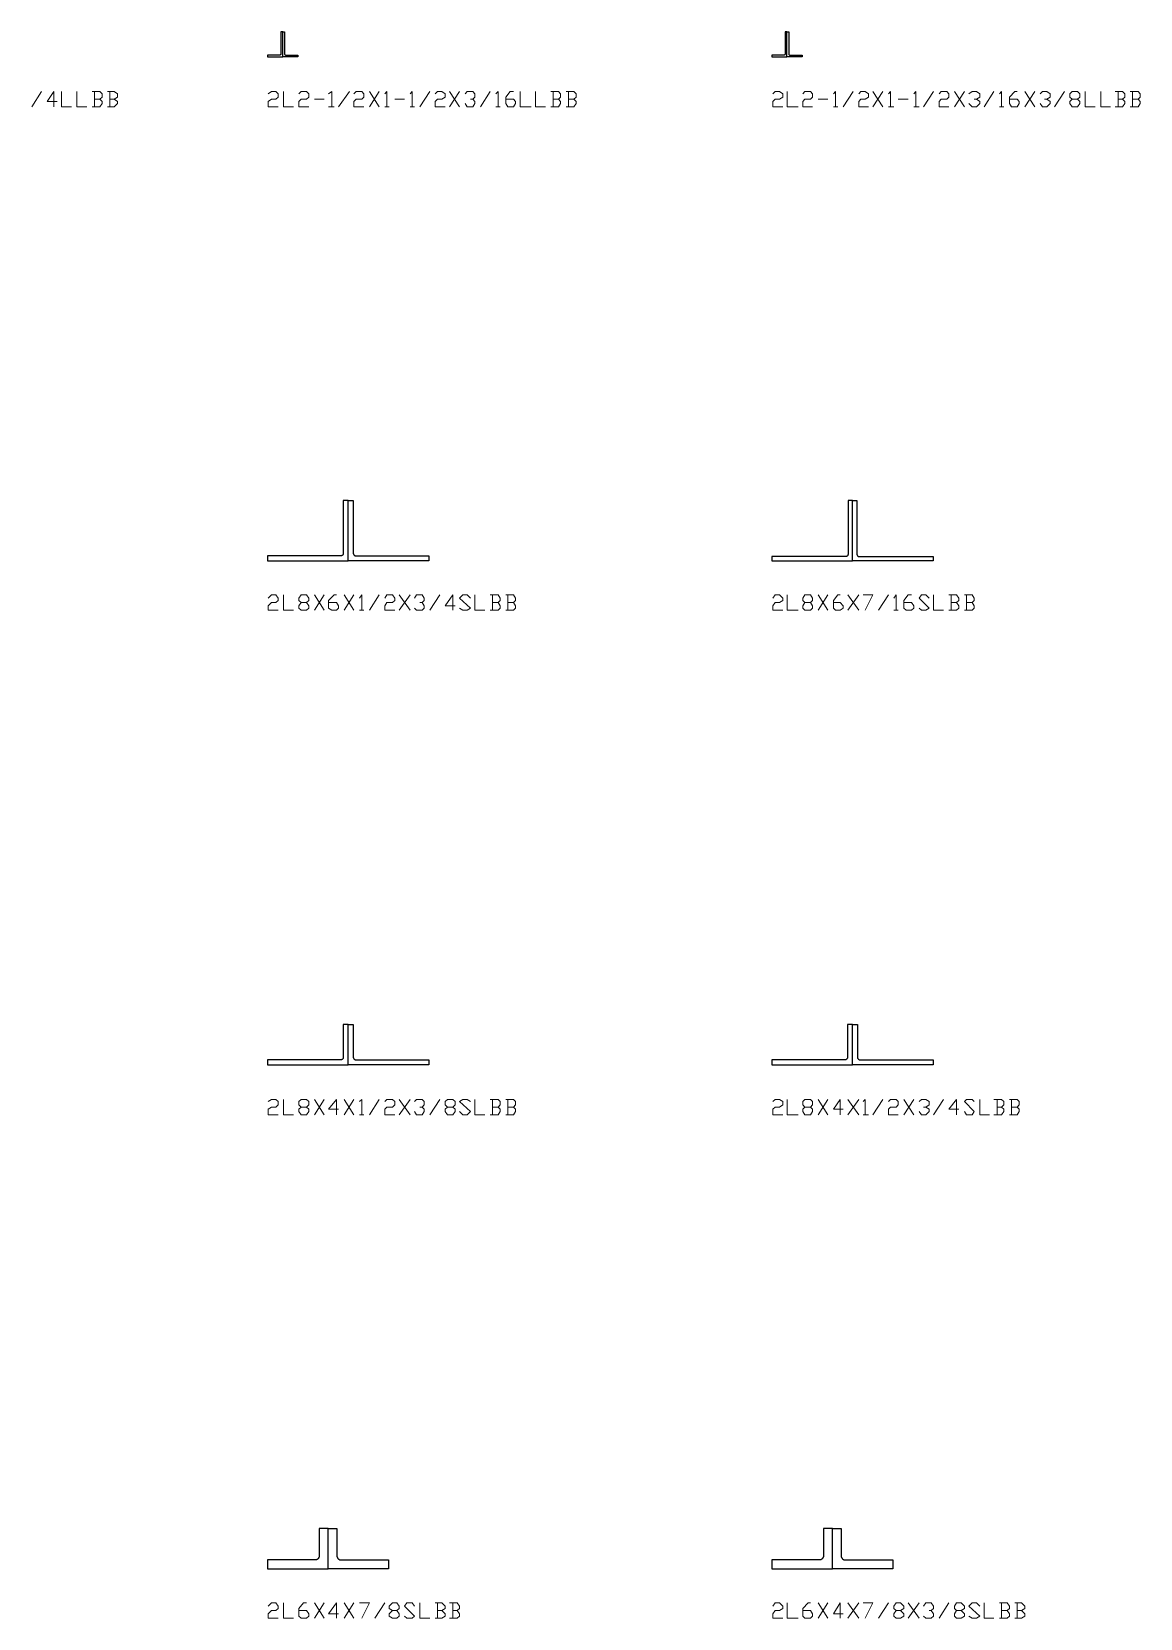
# Model space of a CAD drawing. Header units: inches. Extents: x 0 to 985, y -1555 to 12.
# Drawn here: x 376.6 to 486.5, y -1154.9 to -997.5 of the extents above; entities that cross this region are included whole.
import ezdxf

# ---------------------------------------------------------------- set-up
doc = ezdxf.new("R2010")
doc.units = ezdxf.units.IN
doc.header["$MEASUREMENT"] = 0
doc.layers.add('AISC_STEEL', color=7, linetype='Continuous')

msp = doc.modelspace()

# ---------------------------------------------------------------- linework, layer by layer
at = {"color": 3, "lineweight": 0}
for points in [[(376.61, -1004.96), (377.59, -1003.43)], [(379.12, -1004.41), (378.14, -1004.41), (378.79, -1003.43), (378.79, -1004.96)], [(379.55, -1003.43), (379.55, -1004.96), (380.54, -1004.96)], [(381.08, -1003.43), (381.08, -1004.96), (382.06, -1004.96)], [(383.37, -1004.19), (383.59, -1003.98), (383.59, -1003.65), (383.37, -1003.43), (382.61, -1003.43)], [(382.61, -1004.96), (383.37, -1004.96), (383.59, -1004.63), (383.59, -1004.41), (383.37, -1004.19), (382.83, -1004.19)], [(382.83, -1003.43), (382.83, -1004.96)], [(384.79, -1004.19), (385.12, -1003.98), (385.12, -1003.65), (384.79, -1003.43), (384.13, -1003.43)], [(384.13, -1004.96), (384.79, -1004.96), (385.12, -1004.63), (385.12, -1004.41), (384.79, -1004.19), (384.35, -1004.19)], [(384.35, -1003.43), (384.35, -1004.96)], [(400.06, -1003.65), (400.38, -1003.43), (400.82, -1003.43), (401.04, -1003.65), (401.04, -1003.98), (400.82, -1004.19), (400.38, -1004.19), (400.06, -1004.41), (400.06, -1004.96), (401.04, -1004.96)], [(401.58, -1003.43), (401.58, -1004.96), (402.56, -1004.96)], [(403.11, -1003.65), (403.33, -1003.43), (403.87, -1003.43), (404.09, -1003.65), (404.09, -1003.98), (403.87, -1004.19), (403.33, -1004.19), (403.11, -1004.41), (403.11, -1004.96), (404.09, -1004.96)], [(404.64, -1004.19), (405.62, -1004.19)], [(406.05, -1003.65), (406.38, -1003.43), (406.38, -1004.96)], [(407.04, -1004.96), (408.13, -1003.43)], [(408.56, -1003.65), (408.78, -1003.43), (409.33, -1003.43), (409.54, -1003.65), (409.54, -1003.98), (409.33, -1004.19), (408.78, -1004.19), (408.56, -1004.41), (408.56, -1004.96), (409.54, -1004.96)], [(410.09, -1004.96), (411.07, -1003.43)], [(410.09, -1003.43), (411.07, -1004.96)], [(411.62, -1003.65), (411.83, -1003.43), (411.83, -1004.96)], [(412.6, -1004.19), (413.58, -1004.19)], [(414.12, -1003.65), (414.34, -1003.43), (414.34, -1004.96)], [(415.11, -1004.96), (416.09, -1003.43)], [(416.63, -1003.65), (416.85, -1003.43), (417.29, -1003.43), (417.61, -1003.65), (417.61, -1003.98), (417.29, -1004.19), (416.85, -1004.19), (416.63, -1004.41), (416.63, -1004.96), (417.61, -1004.96)], [(418.05, -1004.96), (419.03, -1003.43)], [(418.05, -1003.43), (419.03, -1004.96)], [(419.58, -1003.65), (419.79, -1003.43), (420.34, -1003.43), (420.56, -1003.65), (420.56, -1003.98), (420.34, -1004.19), (420.12, -1004.19)], [(420.34, -1004.19), (420.56, -1004.41), (420.56, -1004.63), (420.34, -1004.96), (419.79, -1004.96), (419.58, -1004.63)], [(421.1, -1004.96), (422.08, -1003.43)], [(422.63, -1003.65), (422.85, -1003.43), (422.85, -1004.96)], [(423.61, -1004.19), (424.37, -1004.19), (424.59, -1004.41), (424.59, -1004.63), (424.37, -1004.96), (423.83, -1004.96), (423.61, -1004.63), (423.61, -1003.98), (424.05, -1003.43), (424.37, -1003.43)], [(425.03, -1003.43), (425.03, -1004.96), (426.12, -1004.96)], [(426.56, -1003.43), (426.56, -1004.96), (427.54, -1004.96)], [(428.85, -1004.19), (429.06, -1003.98), (429.06, -1003.65), (428.85, -1003.43), (428.08, -1003.43)], [(428.08, -1004.96), (428.85, -1004.96), (429.06, -1004.63), (429.06, -1004.41), (428.85, -1004.19), (428.3, -1004.19)], [(428.3, -1003.43), (428.3, -1004.96)], [(430.37, -1004.19), (430.59, -1003.98), (430.59, -1003.65), (430.37, -1003.43), (429.61, -1003.43)], [(429.61, -1004.96), (430.37, -1004.96), (430.59, -1004.63), (430.59, -1004.41), (430.37, -1004.19), (429.83, -1004.19)], [(429.83, -1003.43), (429.83, -1004.96)], [(450.11, -1003.65), (450.33, -1003.43), (450.77, -1003.43), (451.09, -1003.65), (451.09, -1003.98), (450.77, -1004.19), (450.33, -1004.19), (450.11, -1004.41), (450.11, -1004.96), (451.09, -1004.96)], [(451.53, -1003.43), (451.53, -1004.96), (452.62, -1004.96)], [(453.06, -1003.65), (453.27, -1003.43), (453.82, -1003.43), (454.04, -1003.65), (454.04, -1003.98), (453.82, -1004.19), (453.27, -1004.19), (453.06, -1004.41), (453.06, -1004.96), (454.04, -1004.96)], [(454.58, -1004.19), (455.56, -1004.19)], [(456.11, -1003.65), (456.33, -1003.43), (456.33, -1004.96)], [(457.09, -1004.96), (458.07, -1003.43)], [(458.62, -1003.65), (458.84, -1003.43), (459.27, -1003.43), (459.6, -1003.65), (459.6, -1003.98), (459.27, -1004.19), (458.84, -1004.19), (458.62, -1004.41), (458.62, -1004.96), (459.6, -1004.96)], [(460.03, -1004.96), (461.02, -1003.43)], [(460.03, -1003.43), (461.02, -1004.96)], [(461.56, -1003.65), (461.78, -1003.43), (461.78, -1004.96)], [(462.54, -1004.19), (463.52, -1004.19)], [(464.07, -1003.65), (464.29, -1003.43), (464.29, -1004.96)], [(465.05, -1004.96), (466.03, -1003.43)], [(466.58, -1003.65), (466.8, -1003.43), (467.34, -1003.43), (467.56, -1003.65), (467.56, -1003.98), (467.34, -1004.19), (466.8, -1004.19), (466.58, -1004.41), (466.58, -1004.96), (467.56, -1004.96)], [(468.1, -1004.96), (469.09, -1003.43)], [(468.1, -1003.43), (469.09, -1004.96)], [(469.52, -1003.65), (469.85, -1003.43), (470.29, -1003.43), (470.61, -1003.65), (470.61, -1003.98), (470.29, -1004.19), (470.07, -1004.19)], [(470.29, -1004.19), (470.61, -1004.41), (470.61, -1004.63), (470.29, -1004.96), (469.85, -1004.96), (469.52, -1004.63)], [(471.05, -1004.96), (472.03, -1003.43)], [(472.58, -1003.65), (472.79, -1003.43), (472.79, -1004.96)], [(473.56, -1004.19), (474.32, -1004.19), (474.54, -1004.41), (474.54, -1004.63), (474.32, -1004.96), (473.78, -1004.96), (473.56, -1004.63), (473.56, -1003.98), (474.1, -1003.43), (474.32, -1003.43)], [(475.08, -1004.96), (476.07, -1003.43)], [(475.08, -1003.43), (476.07, -1004.96)], [(476.61, -1003.65), (476.83, -1003.43), (477.26, -1003.43), (477.59, -1003.65), (477.59, -1003.98), (477.26, -1004.19), (477.05, -1004.19)], [(477.26, -1004.19), (477.59, -1004.41), (477.59, -1004.63), (477.26, -1004.96), (476.83, -1004.96), (476.61, -1004.63)], [(478.03, -1004.96), (479.01, -1003.43)], [(480.32, -1004.19), (480.54, -1004.41), (480.54, -1004.63), (480.32, -1004.96), (479.77, -1004.96), (479.55, -1004.63), (479.55, -1004.41), (479.77, -1004.19), (480.32, -1004.19), (480.54, -1003.98), (480.54, -1003.65), (480.32, -1003.43), (479.77, -1003.43), (479.55, -1003.65), (479.55, -1003.98), (479.77, -1004.19)], [(481.08, -1003.43), (481.08, -1004.96), (482.06, -1004.96)], [(482.61, -1003.43), (482.61, -1004.96), (483.59, -1004.96)], [(484.79, -1004.19), (485.01, -1003.98), (485.01, -1003.65), (484.79, -1003.43), (484.03, -1003.43)], [(484.03, -1004.96), (484.79, -1004.96), (485.01, -1004.63), (485.01, -1004.41), (484.79, -1004.19), (484.35, -1004.19)], [(484.35, -1003.43), (484.35, -1004.96)], [(486.32, -1004.19), (486.53, -1003.98), (486.53, -1003.65), (486.32, -1003.43), (485.55, -1003.43)], [(485.55, -1004.96), (486.32, -1004.96), (486.53, -1004.63), (486.53, -1004.41), (486.32, -1004.19), (485.77, -1004.19)], [(485.77, -1003.43), (485.77, -1004.96)], [(406.05, -1004.96), (406.6, -1004.96)], [(411.62, -1004.96), (412.05, -1004.96)], [(414.12, -1004.96), (414.56, -1004.96)], [(422.63, -1004.96), (423.07, -1004.96)], [(456.11, -1004.96), (456.54, -1004.96)], [(461.56, -1004.96), (462.11, -1004.96)], [(464.07, -1004.96), (464.61, -1004.96)], [(472.58, -1004.96), (473.01, -1004.96)], [(400.06, -1053.7), (400.38, -1053.38), (400.82, -1053.38), (401.04, -1053.7), (401.04, -1053.92), (400.82, -1054.14), (400.38, -1054.14), (400.06, -1054.47), (400.06, -1054.9), (401.04, -1054.9)], [(401.58, -1053.38), (401.58, -1054.9), (402.56, -1054.9)], [(403.87, -1054.14), (404.09, -1054.47), (404.09, -1054.68), (403.87, -1054.9), (403.33, -1054.9), (403.11, -1054.68), (403.11, -1054.47), (403.33, -1054.14), (403.87, -1054.14), (404.09, -1053.92), (404.09, -1053.7), (403.87, -1053.38), (403.33, -1053.38), (403.11, -1053.7), (403.11, -1053.92), (403.33, -1054.14)], [(404.64, -1054.9), (405.62, -1053.38)], [(404.64, -1053.38), (405.62, -1054.9)], [(406.05, -1054.14), (406.82, -1054.14), (407.04, -1054.47), (407.04, -1054.68), (406.82, -1054.9), (406.38, -1054.9), (406.05, -1054.68), (406.05, -1053.92), (406.6, -1053.38), (406.82, -1053.38)], [(407.58, -1054.9), (408.56, -1053.38)], [(407.58, -1053.38), (408.56, -1054.9)], [(409.11, -1053.7), (409.33, -1053.38), (409.33, -1054.9)], [(410.09, -1054.9), (411.07, -1053.38)], [(411.62, -1053.7), (411.83, -1053.38), (412.38, -1053.38), (412.6, -1053.7), (412.6, -1053.92), (412.38, -1054.14), (411.83, -1054.14), (411.62, -1054.47), (411.62, -1054.9), (412.6, -1054.9)], [(413.03, -1054.9), (414.12, -1053.38)], [(413.03, -1053.38), (414.12, -1054.9)], [(414.56, -1053.7), (414.78, -1053.38), (415.32, -1053.38), (415.54, -1053.7), (415.54, -1053.92), (415.32, -1054.14), (415.11, -1054.14)], [(415.32, -1054.14), (415.54, -1054.47), (415.54, -1054.68), (415.32, -1054.9), (414.78, -1054.9), (414.56, -1054.68)], [(416.09, -1054.9), (417.07, -1053.38)], [(418.6, -1054.47), (417.61, -1054.47), (418.38, -1053.38), (418.38, -1054.9)], [(419.03, -1054.68), (419.36, -1054.9), (419.79, -1054.9), (420.12, -1054.68), (419.03, -1053.7), (419.36, -1053.38), (419.79, -1053.38), (420.12, -1053.7)], [(420.56, -1053.38), (420.56, -1054.9), (421.54, -1054.9)], [(422.85, -1054.14), (423.07, -1053.92), (423.07, -1053.7), (422.85, -1053.38), (422.08, -1053.38)], [(422.08, -1054.9), (422.85, -1054.9), (423.07, -1054.68), (423.07, -1054.47), (422.85, -1054.14), (422.3, -1054.14)], [(422.3, -1053.38), (422.3, -1054.9)], [(424.37, -1054.14), (424.59, -1053.92), (424.59, -1053.7), (424.37, -1053.38), (423.61, -1053.38)], [(423.61, -1054.9), (424.37, -1054.9), (424.59, -1054.68), (424.59, -1054.47), (424.37, -1054.14), (423.83, -1054.14)], [(423.83, -1053.38), (423.83, -1054.9)], [(450.11, -1053.7), (450.33, -1053.38), (450.77, -1053.38), (451.09, -1053.7), (451.09, -1053.92), (450.77, -1054.14), (450.33, -1054.14), (450.11, -1054.47), (450.11, -1054.9), (451.09, -1054.9)], [(451.53, -1053.38), (451.53, -1054.9), (452.62, -1054.9)], [(453.82, -1054.14), (454.04, -1054.47), (454.04, -1054.68), (453.82, -1054.9), (453.27, -1054.9), (453.06, -1054.68), (453.06, -1054.47), (453.27, -1054.14), (453.82, -1054.14), (454.04, -1053.92), (454.04, -1053.7), (453.82, -1053.38), (453.27, -1053.38), (453.06, -1053.7), (453.06, -1053.92), (453.27, -1054.14)], [(454.58, -1054.9), (455.56, -1053.38)], [(454.58, -1053.38), (455.56, -1054.9)], [(456.11, -1054.14), (456.76, -1054.14), (457.09, -1054.47), (457.09, -1054.68), (456.76, -1054.9), (456.33, -1054.9), (456.11, -1054.68), (456.11, -1053.92), (456.54, -1053.38), (456.76, -1053.38)], [(457.53, -1054.9), (458.62, -1053.38)], [(457.53, -1053.38), (458.62, -1054.9)], [(459.05, -1053.38), (460.03, -1053.38), (459.27, -1054.9)], [(460.58, -1054.9), (461.56, -1053.38)], [(462.11, -1053.7), (462.32, -1053.38), (462.32, -1054.9)], [(463.09, -1054.14), (463.85, -1054.14), (464.07, -1054.47), (464.07, -1054.68), (463.85, -1054.9), (463.31, -1054.9), (463.09, -1054.68), (463.09, -1053.92), (463.52, -1053.38), (463.85, -1053.38)], [(464.61, -1054.68), (464.83, -1054.9), (465.27, -1054.9), (465.6, -1054.68), (464.61, -1053.7), (464.83, -1053.38), (465.27, -1053.38), (465.6, -1053.7)], [(466.03, -1053.38), (466.03, -1054.9), (467.01, -1054.9)], [(468.32, -1054.14), (468.54, -1053.92), (468.54, -1053.7), (468.32, -1053.38), (467.56, -1053.38)], [(467.56, -1054.9), (468.32, -1054.9), (468.54, -1054.68), (468.54, -1054.47), (468.32, -1054.14), (467.78, -1054.14)], [(467.78, -1053.38), (467.78, -1054.9)], [(469.85, -1054.14), (470.07, -1053.92), (470.07, -1053.7), (469.85, -1053.38), (469.09, -1053.38)], [(469.09, -1054.9), (469.85, -1054.9), (470.07, -1054.68), (470.07, -1054.47), (469.85, -1054.14), (469.3, -1054.14)], [(469.3, -1053.38), (469.3, -1054.9)], [(409.11, -1054.9), (409.54, -1054.9)], [(462.11, -1054.9), (462.54, -1054.9)], [(400.06, -1103.65), (400.38, -1103.43), (400.82, -1103.43), (401.04, -1103.65), (401.04, -1103.98), (400.82, -1104.19), (400.38, -1104.19), (400.06, -1104.41), (400.06, -1104.96), (401.04, -1104.96)], [(401.58, -1103.43), (401.58, -1104.96), (402.56, -1104.96)], [(403.87, -1104.19), (404.09, -1104.41), (404.09, -1104.63), (403.87, -1104.96), (403.33, -1104.96), (403.11, -1104.63), (403.11, -1104.41), (403.33, -1104.19), (403.87, -1104.19), (404.09, -1103.98), (404.09, -1103.65), (403.87, -1103.43), (403.33, -1103.43), (403.11, -1103.65), (403.11, -1103.98), (403.33, -1104.19)], [(404.64, -1104.96), (405.62, -1103.43)], [(404.64, -1103.43), (405.62, -1104.96)], [(407.04, -1104.41), (406.05, -1104.41), (406.82, -1103.43), (406.82, -1104.96)], [(407.58, -1104.96), (408.56, -1103.43)], [(407.58, -1103.43), (408.56, -1104.96)], [(409.11, -1103.65), (409.33, -1103.43), (409.33, -1104.96)], [(409.11, -1104.96), (409.54, -1104.96)], [(410.09, -1104.96), (411.07, -1103.43)], [(411.62, -1103.65), (411.83, -1103.43), (412.38, -1103.43), (412.6, -1103.65), (412.6, -1103.98), (412.38, -1104.19), (411.83, -1104.19), (411.62, -1104.41), (411.62, -1104.96), (412.6, -1104.96)], [(413.03, -1104.96), (414.12, -1103.43)], [(413.03, -1103.43), (414.12, -1104.96)], [(414.56, -1103.65), (414.78, -1103.43), (415.32, -1103.43), (415.54, -1103.65), (415.54, -1103.98), (415.32, -1104.19), (415.11, -1104.19)], [(415.32, -1104.19), (415.54, -1104.41), (415.54, -1104.63), (415.32, -1104.96), (414.78, -1104.96), (414.56, -1104.63)], [(416.09, -1104.96), (417.07, -1103.43)], [(418.38, -1104.19), (418.6, -1104.41), (418.6, -1104.63), (418.38, -1104.96), (417.83, -1104.96), (417.61, -1104.63), (417.61, -1104.41), (417.83, -1104.19), (418.38, -1104.19), (418.6, -1103.98), (418.6, -1103.65), (418.38, -1103.43), (417.83, -1103.43), (417.61, -1103.65), (417.61, -1103.98), (417.83, -1104.19)], [(419.03, -1104.63), (419.36, -1104.96), (419.79, -1104.96), (420.12, -1104.63), (419.03, -1103.65), (419.36, -1103.43), (419.79, -1103.43), (420.12, -1103.65)], [(420.56, -1103.43), (420.56, -1104.96), (421.54, -1104.96)], [(422.85, -1104.19), (423.07, -1103.98), (423.07, -1103.65), (422.85, -1103.43), (422.08, -1103.43)], [(422.08, -1104.96), (422.85, -1104.96), (423.07, -1104.63), (423.07, -1104.41), (422.85, -1104.19), (422.3, -1104.19)], [(422.3, -1103.43), (422.3, -1104.96)], [(424.37, -1104.19), (424.59, -1103.98), (424.59, -1103.65), (424.37, -1103.43), (423.61, -1103.43)], [(423.61, -1104.96), (424.37, -1104.96), (424.59, -1104.63), (424.59, -1104.41), (424.37, -1104.19), (423.83, -1104.19)], [(423.83, -1103.43), (423.83, -1104.96)], [(450.11, -1103.65), (450.33, -1103.43), (450.77, -1103.43), (451.09, -1103.65), (451.09, -1103.98), (450.77, -1104.19), (450.33, -1104.19), (450.11, -1104.41), (450.11, -1104.96), (451.09, -1104.96)], [(451.53, -1103.43), (451.53, -1104.96), (452.62, -1104.96)], [(453.82, -1104.19), (454.04, -1104.41), (454.04, -1104.63), (453.82, -1104.96), (453.27, -1104.96), (453.06, -1104.63), (453.06, -1104.41), (453.27, -1104.19), (453.82, -1104.19), (454.04, -1103.98), (454.04, -1103.65), (453.82, -1103.43), (453.27, -1103.43), (453.06, -1103.65), (453.06, -1103.98), (453.27, -1104.19)], [(454.58, -1104.96), (455.56, -1103.43)], [(454.58, -1103.43), (455.56, -1104.96)], [(457.09, -1104.41), (456.11, -1104.41), (456.76, -1103.43), (456.76, -1104.96)], [(457.53, -1104.96), (458.62, -1103.43)], [(457.53, -1103.43), (458.62, -1104.96)], [(459.05, -1103.65), (459.27, -1103.43), (459.27, -1104.96)], [(459.05, -1104.96), (459.6, -1104.96)], [(460.03, -1104.96), (461.02, -1103.43)], [(461.56, -1103.65), (461.78, -1103.43), (462.32, -1103.43), (462.54, -1103.65), (462.54, -1103.98), (462.32, -1104.19), (461.78, -1104.19), (461.56, -1104.41), (461.56, -1104.96), (462.54, -1104.96)], [(463.09, -1104.96), (464.07, -1103.43)], [(463.09, -1103.43), (464.07, -1104.96)], [(464.61, -1103.65), (464.83, -1103.43), (465.27, -1103.43), (465.6, -1103.65), (465.6, -1103.98), (465.27, -1104.19), (465.05, -1104.19)], [(465.27, -1104.19), (465.6, -1104.41), (465.6, -1104.63), (465.27, -1104.96), (464.83, -1104.96), (464.61, -1104.63)], [(466.03, -1104.96), (467.01, -1103.43)], [(468.54, -1104.41), (467.56, -1104.41), (468.32, -1103.43), (468.32, -1104.96)], [(469.09, -1104.63), (469.3, -1104.96), (469.85, -1104.96), (470.07, -1104.63), (469.09, -1103.65), (469.3, -1103.43), (469.85, -1103.43), (470.07, -1103.65)], [(470.61, -1103.43), (470.61, -1104.96), (471.59, -1104.96)], [(472.79, -1104.19), (473.01, -1103.98), (473.01, -1103.65), (472.79, -1103.43), (472.03, -1103.43)], [(472.03, -1104.96), (472.79, -1104.96), (473.01, -1104.63), (473.01, -1104.41), (472.79, -1104.19), (472.36, -1104.19)], [(472.36, -1103.43), (472.36, -1104.96)], [(474.32, -1104.19), (474.54, -1103.98), (474.54, -1103.65), (474.32, -1103.43), (473.56, -1103.43)], [(473.56, -1104.96), (474.32, -1104.96), (474.54, -1104.63), (474.54, -1104.41), (474.32, -1104.19), (473.78, -1104.19)], [(473.78, -1103.43), (473.78, -1104.96)], [(400.06, -1153.7), (400.38, -1153.38), (400.82, -1153.38), (401.04, -1153.7), (401.04, -1153.92), (400.82, -1154.14), (400.38, -1154.14), (400.06, -1154.47), (400.06, -1154.9), (401.04, -1154.9)], [(401.58, -1153.38), (401.58, -1154.9), (402.56, -1154.9)], [(403.11, -1154.14), (403.87, -1154.14), (404.09, -1154.47), (404.09, -1154.68), (403.87, -1154.9), (403.33, -1154.9), (403.11, -1154.68), (403.11, -1153.92), (403.55, -1153.38), (403.87, -1153.38)], [(404.64, -1154.9), (405.62, -1153.38)], [(404.64, -1153.38), (405.62, -1154.9)], [(407.04, -1154.47), (406.05, -1154.47), (406.82, -1153.38), (406.82, -1154.9)], [(407.58, -1154.9), (408.56, -1153.38)], [(407.58, -1153.38), (408.56, -1154.9)], [(409.11, -1153.38), (410.09, -1153.38), (409.33, -1154.9)], [(410.63, -1154.9), (411.62, -1153.38)], [(412.82, -1154.14), (413.03, -1154.47), (413.03, -1154.68), (412.82, -1154.9), (412.38, -1154.9), (412.05, -1154.68), (412.05, -1154.47), (412.38, -1154.14), (412.82, -1154.14), (413.03, -1153.92), (413.03, -1153.7), (412.82, -1153.38), (412.38, -1153.38), (412.05, -1153.7), (412.05, -1153.92), (412.38, -1154.14)], [(413.58, -1154.68), (413.8, -1154.9), (414.34, -1154.9), (414.56, -1154.68), (413.58, -1153.7), (413.8, -1153.38), (414.34, -1153.38), (414.56, -1153.7)], [(415.11, -1153.38), (415.11, -1154.9), (416.09, -1154.9)], [(417.29, -1154.14), (417.61, -1153.92), (417.61, -1153.7), (417.29, -1153.38), (416.63, -1153.38)], [(416.85, -1153.38), (416.85, -1154.9)], [(418.81, -1154.14), (419.03, -1153.92), (419.03, -1153.7), (418.81, -1153.38), (418.05, -1153.38)], [(418.38, -1153.38), (418.38, -1154.9)], [(450.11, -1153.7), (450.33, -1153.38), (450.77, -1153.38), (451.09, -1153.7), (451.09, -1153.92), (450.77, -1154.14), (450.33, -1154.14), (450.11, -1154.47), (450.11, -1154.9), (451.09, -1154.9)], [(451.53, -1153.38), (451.53, -1154.9), (452.62, -1154.9)], [(453.06, -1154.14), (453.82, -1154.14), (454.04, -1154.47), (454.04, -1154.68), (453.82, -1154.9), (453.27, -1154.9), (453.06, -1154.68), (453.06, -1153.92), (453.6, -1153.38), (453.82, -1153.38)], [(454.58, -1154.9), (455.56, -1153.38)], [(454.58, -1153.38), (455.56, -1154.9)], [(457.09, -1154.47), (456.11, -1154.47), (456.76, -1153.38), (456.76, -1154.9)], [(457.53, -1154.9), (458.62, -1153.38)], [(457.53, -1153.38), (458.62, -1154.9)], [(459.05, -1153.38), (460.03, -1153.38), (459.27, -1154.9)], [(460.58, -1154.9), (461.56, -1153.38)], [(462.76, -1154.14), (463.09, -1154.47), (463.09, -1154.68), (462.76, -1154.9), (462.32, -1154.9), (462.11, -1154.68), (462.11, -1154.47), (462.32, -1154.14), (462.76, -1154.14), (463.09, -1153.92), (463.09, -1153.7), (462.76, -1153.38), (462.32, -1153.38), (462.11, -1153.7), (462.11, -1153.92), (462.32, -1154.14)], [(463.52, -1154.9), (464.61, -1153.38)], [(463.52, -1153.38), (464.61, -1154.9)], [(465.05, -1153.7), (465.27, -1153.38), (465.81, -1153.38), (466.03, -1153.7), (466.03, -1153.92), (465.81, -1154.14), (465.6, -1154.14)], [(466.58, -1154.9), (467.56, -1153.38)], [(468.76, -1154.14), (469.09, -1154.47), (469.09, -1154.68), (468.76, -1154.9), (468.32, -1154.9), (468.1, -1154.68), (468.1, -1154.47), (468.32, -1154.14), (468.76, -1154.14), (469.09, -1153.92), (469.09, -1153.7), (468.76, -1153.38), (468.32, -1153.38), (468.1, -1153.7), (468.1, -1153.92), (468.32, -1154.14)], [(469.52, -1154.68), (469.85, -1154.9), (470.29, -1154.9), (470.61, -1154.68), (469.52, -1153.7), (469.85, -1153.38), (470.29, -1153.38), (470.61, -1153.7)], [(471.05, -1153.38), (471.05, -1154.9), (472.03, -1154.9)], [(473.34, -1154.14), (473.56, -1153.92), (473.56, -1153.7), (473.34, -1153.38), (472.58, -1153.38)], [(472.79, -1153.38), (472.79, -1154.9)], [(474.76, -1154.14), (475.08, -1153.92), (475.08, -1153.7), (474.76, -1153.38), (474.1, -1153.38)], [(474.32, -1153.38), (474.32, -1154.9)], [(416.63, -1154.9), (417.29, -1154.9), (417.61, -1154.68), (417.61, -1154.47), (417.29, -1154.14), (416.85, -1154.14)], [(418.05, -1154.9), (418.81, -1154.9), (419.03, -1154.68), (419.03, -1154.47), (418.81, -1154.14), (418.38, -1154.14)], [(465.81, -1154.14), (466.03, -1154.47), (466.03, -1154.68), (465.81, -1154.9), (465.27, -1154.9), (465.05, -1154.68)], [(472.58, -1154.9), (473.34, -1154.9), (473.56, -1154.68), (473.56, -1154.47), (473.34, -1154.14), (472.79, -1154.14)], [(474.1, -1154.9), (474.76, -1154.9), (475.08, -1154.68), (475.08, -1154.47), (474.76, -1154.14), (474.32, -1154.14)]]:
    msp.add_lwpolyline(points, dxfattribs=at)
at = {"layer": 'AISC_STEEL'}
for points in [[(400, -1000), (401.5, -1000), (401.5, -997.5), (401.31, -997.5), (401.31, -999.72), (401.31, -999.73), (401.31, -999.74), (401.3, -999.75), (401.3, -999.76), (401.29, -999.78), (401.28, -999.78), (401.28, -999.79), (401.26, -999.8), (401.25, -999.8), (401.24, -999.81), (401.23, -999.81), (401.22, -999.81), (400, -999.81)], [(403, -1000), (401.5, -1000), (401.5, -997.5), (401.69, -997.5), (401.69, -999.72), (401.69, -999.73), (401.69, -999.74), (401.7, -999.75), (401.7, -999.76), (401.71, -999.78), (401.72, -999.78), (401.72, -999.79), (401.74, -999.8), (401.75, -999.8), (401.76, -999.81), (401.77, -999.81), (401.78, -999.81), (403, -999.81)], [(450, -1000), (451.5, -1000), (451.5, -997.5), (451.31, -997.5), (451.31, -999.72), (451.31, -999.73), (451.31, -999.74), (451.3, -999.75), (451.3, -999.76), (451.29, -999.78), (451.28, -999.78), (451.28, -999.79), (451.26, -999.8), (451.25, -999.8), (451.24, -999.81), (451.23, -999.81), (451.22, -999.81), (450, -999.81)], [(453, -1000), (451.5, -1000), (451.5, -997.5), (451.69, -997.5), (451.69, -999.72), (451.69, -999.73), (451.69, -999.74), (451.7, -999.75), (451.7, -999.76), (451.71, -999.78), (451.72, -999.78), (451.72, -999.79), (451.74, -999.8), (451.75, -999.8), (451.76, -999.81), (451.77, -999.81), (451.78, -999.81), (453, -999.81)], [(400, -1050), (408, -1050), (408, -1044), (407.5, -1044), (407.5, -1049.25), (407.5, -1049.28), (407.49, -1049.31), (407.49, -1049.33), (407.48, -1049.36), (407.46, -1049.38), (407.45, -1049.41), (407.43, -1049.43), (407.41, -1049.45), (407.38, -1049.46), (407.36, -1049.48), (407.33, -1049.49), (407.31, -1049.49), (407.28, -1049.5), (407.25, -1049.5), (400, -1049.5)], [(416, -1050), (408, -1050), (408, -1044), (408.5, -1044), (408.5, -1049.25), (408.5, -1049.28), (408.51, -1049.31), (408.51, -1049.33), (408.52, -1049.36), (408.54, -1049.38), (408.55, -1049.41), (408.57, -1049.43), (408.59, -1049.45), (408.62, -1049.46), (408.64, -1049.48), (408.67, -1049.49), (408.69, -1049.49), (408.72, -1049.5), (408.75, -1049.5), (416, -1049.5)], [(450, -1050), (458, -1050), (458, -1044), (457.56, -1044), (457.56, -1049.34), (457.56, -1049.37), (457.55, -1049.4), (457.55, -1049.43), (457.53, -1049.45), (457.52, -1049.48), (457.5, -1049.5), (457.48, -1049.52), (457.45, -1049.53), (457.43, -1049.55), (457.4, -1049.55), (457.37, -1049.56), (457.34, -1049.56), (450, -1049.56)], [(466, -1050), (458, -1050), (458, -1044), (458.44, -1044), (458.44, -1049.34), (458.44, -1049.37), (458.45, -1049.4), (458.45, -1049.43), (458.47, -1049.45), (458.48, -1049.48), (458.5, -1049.5), (458.52, -1049.52), (458.55, -1049.53), (458.57, -1049.55), (458.6, -1049.55), (458.63, -1049.56), (458.66, -1049.56), (466, -1049.56)], [(400, -1100), (408, -1100), (408, -1096), (407.5, -1096), (407.5, -1099.25), (407.5, -1099.28), (407.49, -1099.31), (407.49, -1099.33), (407.48, -1099.36), (407.46, -1099.38), (407.45, -1099.41), (407.43, -1099.43), (407.41, -1099.45), (407.38, -1099.46), (407.36, -1099.48), (407.33, -1099.49), (407.31, -1099.49), (407.28, -1099.5), (407.25, -1099.5), (400, -1099.5)], [(416, -1100), (408, -1100), (408, -1096), (408.5, -1096), (408.5, -1099.25), (408.5, -1099.28), (408.51, -1099.31), (408.51, -1099.33), (408.52, -1099.36), (408.54, -1099.38), (408.55, -1099.41), (408.57, -1099.43), (408.59, -1099.45), (408.62, -1099.46), (408.64, -1099.48), (408.67, -1099.49), (408.69, -1099.49), (408.72, -1099.5), (408.75, -1099.5), (416, -1099.5)], [(450, -1100), (458, -1100), (458, -1096), (457.5, -1096), (457.5, -1099.25), (457.5, -1099.28), (457.49, -1099.31), (457.49, -1099.33), (457.48, -1099.36), (457.46, -1099.38), (457.45, -1099.41), (457.43, -1099.43), (457.41, -1099.45), (457.38, -1099.46), (457.36, -1099.48), (457.33, -1099.49), (457.31, -1099.49), (457.28, -1099.5), (457.25, -1099.5), (450, -1099.5)], [(466, -1100), (458, -1100), (458, -1096), (458.5, -1096), (458.5, -1099.25), (458.5, -1099.28), (458.51, -1099.31), (458.51, -1099.33), (458.52, -1099.36), (458.54, -1099.38), (458.55, -1099.41), (458.57, -1099.43), (458.59, -1099.45), (458.62, -1099.46), (458.64, -1099.48), (458.67, -1099.49), (458.69, -1099.49), (458.72, -1099.5), (458.75, -1099.5), (466, -1099.5)], [(400, -1150), (406, -1150), (406, -1146), (405.12, -1146), (405.12, -1148.69), (405.12, -1148.72), (405.12, -1148.75), (405.12, -1148.78), (405.11, -1148.81), (405.1, -1148.83), (405.09, -1148.86), (405.08, -1148.89), (405.06, -1148.91), (405.04, -1148.94), (405.03, -1148.96), (405.01, -1148.99), (404.99, -1149.01), (404.96, -1149.03), (404.94, -1149.04), (404.91, -1149.06), (404.89, -1149.08), (404.86, -1149.09), (404.83, -1149.1), (404.81, -1149.11), (404.78, -1149.12), (404.75, -1149.12), (404.72, -1149.12), (404.69, -1149.12), (400, -1149.12)], [(412, -1150), (406, -1150), (406, -1146), (406.88, -1146), (406.88, -1148.69), (406.88, -1148.72), (406.88, -1148.75), (406.88, -1148.78), (406.89, -1148.81), (406.9, -1148.83), (406.91, -1148.86), (406.92, -1148.89), (406.94, -1148.91), (406.96, -1148.94), (406.97, -1148.96), (406.99, -1148.99), (407.01, -1149.01), (407.04, -1149.03), (407.06, -1149.04), (407.09, -1149.06), (407.11, -1149.08), (407.14, -1149.09), (407.17, -1149.1), (407.19, -1149.11), (407.22, -1149.12), (407.25, -1149.12), (407.28, -1149.12), (407.31, -1149.12), (412, -1149.12)], [(450, -1150), (456, -1150), (456, -1146), (455.12, -1146), (455.12, -1148.69), (455.12, -1148.72), (455.12, -1148.75), (455.12, -1148.78), (455.11, -1148.81), (455.1, -1148.83), (455.09, -1148.86), (455.08, -1148.89), (455.06, -1148.91), (455.04, -1148.94), (455.03, -1148.96), (455.01, -1148.99), (454.99, -1149.01), (454.96, -1149.03), (454.94, -1149.04), (454.91, -1149.06), (454.89, -1149.08), (454.86, -1149.09), (454.83, -1149.1), (454.81, -1149.11), (454.78, -1149.12), (454.75, -1149.12), (454.72, -1149.12), (454.69, -1149.12), (450, -1149.12)], [(462, -1150), (456, -1150), (456, -1146), (456.88, -1146), (456.88, -1148.69), (456.88, -1148.72), (456.88, -1148.75), (456.88, -1148.78), (456.89, -1148.81), (456.9, -1148.83), (456.91, -1148.86), (456.92, -1148.89), (456.94, -1148.91), (456.96, -1148.94), (456.97, -1148.96), (456.99, -1148.99), (457.01, -1149.01), (457.04, -1149.03), (457.06, -1149.04), (457.09, -1149.06), (457.11, -1149.08), (457.14, -1149.09), (457.17, -1149.1), (457.19, -1149.11), (457.22, -1149.12), (457.25, -1149.12), (457.28, -1149.12), (457.31, -1149.12), (462, -1149.12)]]:
    msp.add_lwpolyline(points, close=True, dxfattribs=at)

doc.saveas('drawing.dxf')
